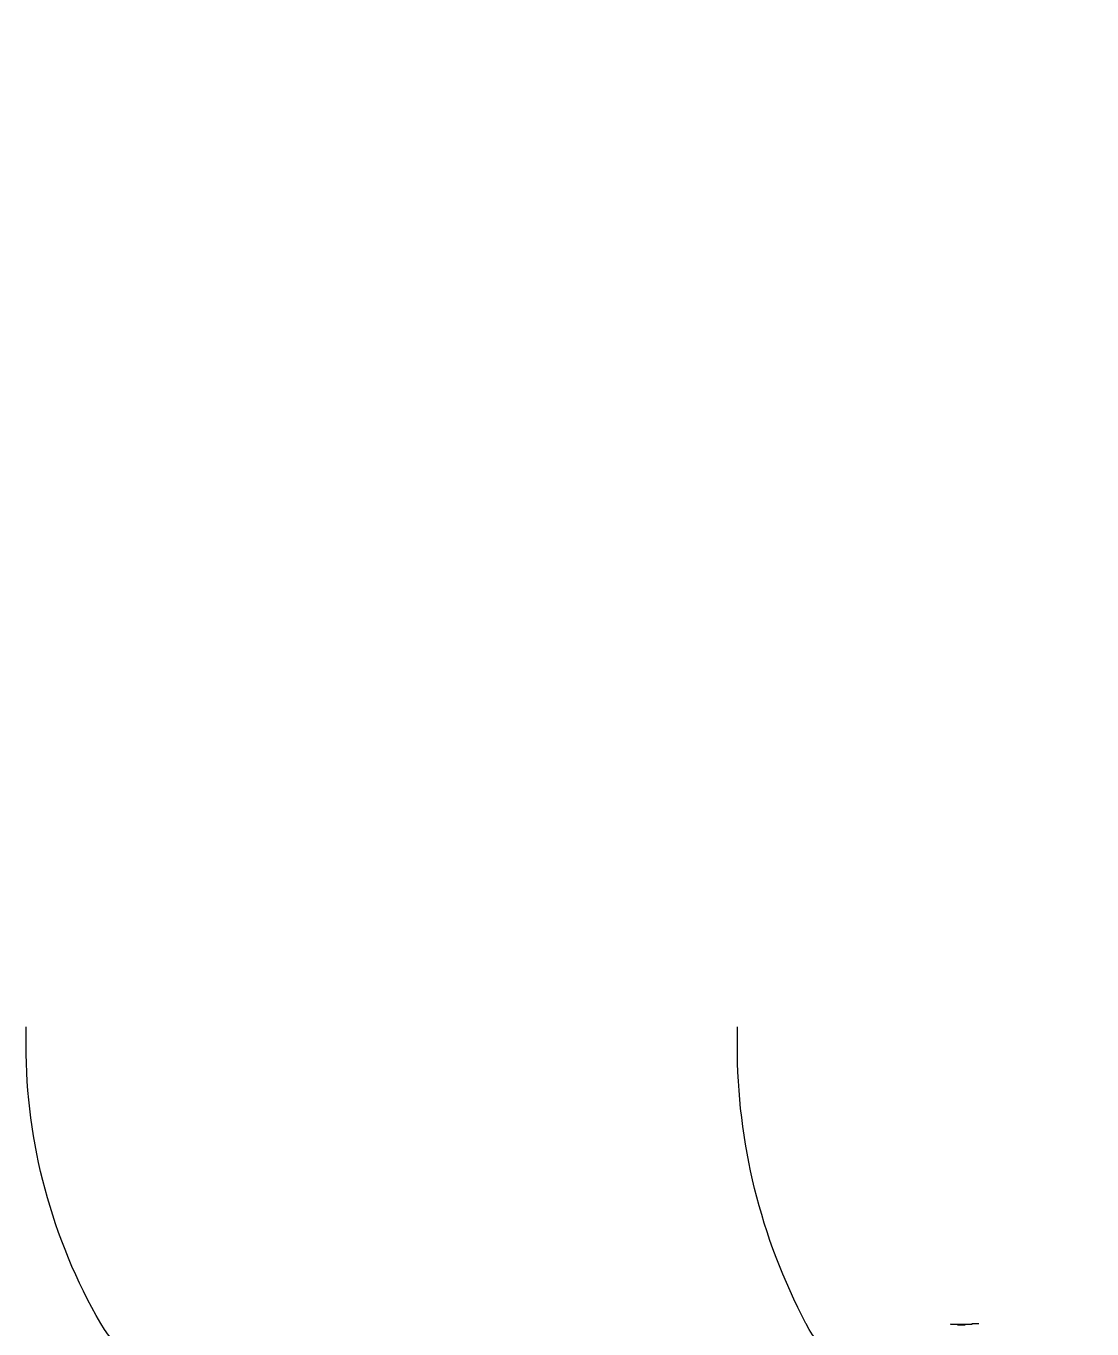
# Model space of a CAD drawing. Header units: millimetres. Extents: x 2698011 to 2856548, y 1019778 to 1210064.
# Drawn here: x 2790326.78 to 2790342.08, y 1123963.64 to 1123982.34 of the extents above; entities that cross this region are included whole.
import ezdxf

# ---------------------------------------------------------------- set-up
doc = ezdxf.new("R2010")
doc.units = ezdxf.units.MM
doc.layers.add('Bloques borde', color=9, linetype='Continuous')
doc.layers.add('Y_ CAJAS', color=9, linetype='Continuous')

# ---------------------------------------------------------------- blocks, each defined once
blk = doc.blocks.new('CO ALURA_  2500 tras 1120 CE ESQ - Inc')
at = {"layer": 'Bloques borde', "linetype": 'Continuous'}
for p, q in [((-0.05173348860006401, -0.0007399999999933), (-0.0517344526311376, -0.0007416697507949)), ((-0.05173348860006401, -0.0007399999999933), (-0.0517344526311376, -0.0007416697507949)), ((-0.0416107983752738, -0.0007399999999933), (-0.0416116830983242, -0.0007416697507807)), ((-0.0416107983752738, -0.0007399999999933), (-0.0416116830983242, -0.0007416697507807)), ((-0.0528062494008452, -0.0047416697507998), (-0.0528062494008452, -0.0049999999999955)), ((-0.0528062494008452, -0.0047416697507998), (-0.0528062494008452, -0.0049999999999955)), ((-0.0425954387200989, -0.0047416697507998), (-0.0425954387200989, -0.0049999999999955)), ((-0.0425954387200989, -0.0047416697507998), (-0.0425954387200989, -0.0049999999999955))]:
    blk.add_line(p, q, dxfattribs=at)
for points in [[(-0.0391300630514593, -0.0007390805341743, 0), (-0.0391300630514593, -0.0007390805341743, 0), (-0.0391300630514593, -0.0007390805341743, 0), (-0.0391300630514593, -0.0007390805341743, 0), (-0.0391300630514593, -0.0007390805341743, 0), (-0.0391300630514593, -0.0007390805341743, 0), (-0.0391300630514593, -0.0007390805341743, 0), (-0.0391300630514593, -0.0007390805341743, 0), (-0.0392300630514626, -0.0007390805341743, 0), (-0.0392300630514626, -0.0007390805341743, 0), (-0.0392300630514626, -0.0007390805341743, 0), (-0.0392300630514626, -0.0007290805341711, 0), (-0.0392300630514626, -0.0007290805341711, 0), (-0.0392300630514626, -0.0007290805341711, 0), (-0.0392300630514626, -0.0007290805341711, 0), (-0.0392300630514626, -0.0007290805341711, 0), (-0.0392300630514626, -0.0007290805341711, 0), (-0.0392300630514626, -0.0007290805341711, 0), (-0.0392300630514626, -0.0007290805341711, 0), (-0.0392300630514626, -0.0007290805341711, 0), (-0.0392300630514626, -0.0007290805341711, 0), (-0.0392300630514626, -0.0007290805341711, 0), (-0.0392300630514626, -0.0007290805341711, 0), (-0.0392300630514626, -0.0007290805341711, 0), (-0.0392300630514626, -0.0007290805341711, 0), (-0.0392300630514626, -0.0007290805341711, 0), (-0.0392300630514626, -0.0007290805341711, 0), (-0.0392300630514626, -0.0007290805341711, 0), (-0.0392300630514626, -0.0007290805341711, 0), (-0.0392300630514626, -0.0007290805341711, 0), (-0.0392300630514626, -0.0007290805341711, 0), (-0.0392300630514626, -0.0007290805341711, 0), (-0.0392300630514626, -0.0007290805341711, 0), (-0.0392300630514626, -0.0007290805341711, 0), (-0.0392300630514626, -0.0007290805341711, 0), (-0.0392300630514626, -0.0007290805341711, 0), (-0.0392300630514626, -0.0007290805341711, 0), (-0.0393300630514659, -0.0007290805341711, 0), (-0.0393300630514659, -0.0007290805341711, 0), (-0.0393300630514659, -0.0007290805341711, 0), (-0.0393300630514659, -0.0007290805341711, 0), (-0.0393300630514659, -0.0007290805341711, 0), (-0.0393300630514659, -0.0007290805341711, 0), (-0.0393300630514659, -0.0007290805341711, 0), (-0.0393300630514659, -0.0007290805341711, 0), (-0.0393300630514659, -0.0007290805341711, 0), (-0.0393300630514659, -0.0007290805341711, 0), (-0.0393300630514659, -0.0007290805341711, 0), (-0.0393300630514659, -0.0007290805341711, 0), (-0.0393300630514659, -0.0007290805341711, 0), (-0.0393300630514659, -0.0007290805341711, 0), (-0.0393300630514659, -0.0007290805341711, 0), (-0.0393300630514659, -0.0007290805341711, 0), (-0.0393300630514659, -0.0007290805341711, 0), (-0.0393300630514659, -0.0007290805341711, 0), (-0.0393300630514659, -0.0007290805341711, 0), (-0.0393300630514659, -0.0007290805341711, 0), (-0.0393300630514659, -0.0007290805341711, 0), (-0.0393300630514659, -0.0007290805341711, 0), (-0.0393300630514659, -0.0007290805341711, 0), (-0.0393300630514659, -0.0007190805341679, 0), (-0.0393300630514659, -0.0007190805341679, 0), (-0.0393300630514659, -0.0007190805341679, 0), (-0.0393300630514659, -0.0007190805341679, 0), (-0.0393300630514659, -0.0007190805341679, 0), (-0.0393300630514659, -0.0007190805341679, 0), (-0.0393300630514659, -0.0007190805341679, 0), (-0.0393300630514659, -0.0007190805341679, 0), (-0.0394300630514692, -0.0007190805341679, 0), (-0.0394300630514692, -0.0007290805341711, 0), (-0.0394300630514692, -0.0007290805341711, 0), (-0.0394300630514692, -0.0007290805341711, 0), (-0.0394300630514692, -0.0007290805341711, 0), (-0.0394300630514692, -0.0007290805341711, 0), (-0.0394300630514692, -0.0007290805341711, 0), (-0.0394300630514692, -0.0007290805341711, 0), (-0.0394300630514692, -0.0007290805341711, 0), (-0.0394300630514692, -0.0007290805341711, 0), (-0.0394300630514692, -0.0007290805341711, 0), (-0.0394300630514692, -0.0007290805341711, 0), (-0.0394300630514692, -0.0007290805341711, 0), (-0.0394300630514692, -0.0007290805341711, 0), (-0.0394300630514692, -0.0007290805341711, 0), (-0.0394300630514692, -0.0007290805341711, 0), (-0.0394300630514692, -0.0007290805341711, 0), (-0.0394300630514692, -0.0007290805341711, 0), (-0.0394300630514692, -0.0007290805341711, 0), (-0.0394300630514692, -0.0007290805341711, 0), (-0.0394300630514692, -0.0007290805341711, 0), (-0.0394300630514692, -0.0007290805341711, 0), (-0.0394300630514692, -0.0007290805341711, 0), (-0.0394300630514692, -0.0007290805341711, 0), (-0.0394300630514692, -0.0007290805341711, 0), (-0.0394300630514692, -0.0007290805341711, 0), (-0.0394300630514692, -0.0007290805341711, 0), (-0.0394300630514692, -0.0007290805341711, 0), (-0.0394300630514692, -0.0007290805341711, 0), (-0.0394300630514692, -0.0007290805341711, 0), (-0.0394300630514692, -0.0007290805341711, 0), (-0.0394300630514692, -0.0007290805341711, 0), (-0.0394300630514692, -0.0007290805341711, 0), (-0.0394300630514692, -0.0007290805341711, 0), (-0.0394300630514692, -0.0007290805341711, 0), (-0.0394300630514692, -0.0007290805341711, 0), (-0.0395300630514726, -0.0007290805341711, 0), (-0.0395300630514726, -0.0007290805341711, 0), (-0.0395300630514726, -0.0007290805341711, 0), (-0.0395300630514726, -0.0007290805341711, 0), (-0.0395300630514726, -0.0007290805341711, 0), (-0.0395300630514726, -0.0007290805341711, 0), (-0.0395300630514726, -0.0007290805341711, 0), (-0.0395300630514726, -0.0007290805341711, 0), (-0.0395300630514726, -0.0007290805341711, 0), (-0.0395300630514726, -0.0007290805341711, 0), (-0.0395300630514726, -0.0007290805341711, 0), (-0.0395300630514726, -0.0007290805341711, 0), (-0.0395300630514726, -0.0007290805341711, 0), (-0.0395300630514726, -0.0007290805341711, 0), (-0.0395300630514726, -0.0007390805341743, 0), (-0.0395300630514726, -0.0007390805341743, 0), (-0.0395300630514726, -0.0007390805341743, 0), (-0.0395300630514726, -0.0007390805341743, 0), (-0.0395300630514726, -0.0007390805341743, 0), (-0.0395300630514726, -0.0007390805341743, 0), (-0.0395300630514726, -0.0007390805341743, 0), (-0.0395300630514726, -0.0007390805341743, 0), (-0.0395300630514726, -0.0007390805341743, 0), (-0.0395300630514726, -0.0007390805341743, 0), (-0.0395300630514726, -0.0007390805341743, 0)], [(-0.0391300630514593, -0.0007390805341743, 0), (-0.0391300630514593, -0.0007390805341743, 0), (-0.0391300630514593, -0.0007390805341743, 0), (-0.0391300630514593, -0.0007390805341743, 0), (-0.0391300630514593, -0.0007390805341743, 0), (-0.0391300630514593, -0.0007390805341743, 0), (-0.0391300630514593, -0.0007390805341743, 0), (-0.0391300630514593, -0.0007390805341743, 0), (-0.0392300630514626, -0.0007390805341743, 0), (-0.0392300630514626, -0.0007390805341743, 0), (-0.0392300630514626, -0.0007390805341743, 0), (-0.0392300630514626, -0.0007290805341711, 0), (-0.0392300630514626, -0.0007290805341711, 0), (-0.0392300630514626, -0.0007290805341711, 0), (-0.0392300630514626, -0.0007290805341711, 0), (-0.0392300630514626, -0.0007290805341711, 0), (-0.0392300630514626, -0.0007290805341711, 0), (-0.0392300630514626, -0.0007290805341711, 0), (-0.0392300630514626, -0.0007290805341711, 0), (-0.0392300630514626, -0.0007290805341711, 0), (-0.0392300630514626, -0.0007290805341711, 0), (-0.0392300630514626, -0.0007290805341711, 0), (-0.0392300630514626, -0.0007290805341711, 0), (-0.0392300630514626, -0.0007290805341711, 0), (-0.0392300630514626, -0.0007290805341711, 0), (-0.0392300630514626, -0.0007290805341711, 0), (-0.0392300630514626, -0.0007290805341711, 0), (-0.0392300630514626, -0.0007290805341711, 0), (-0.0392300630514626, -0.0007290805341711, 0), (-0.0392300630514626, -0.0007290805341711, 0), (-0.0392300630514626, -0.0007290805341711, 0), (-0.0392300630514626, -0.0007290805341711, 0), (-0.0392300630514626, -0.0007290805341711, 0), (-0.0392300630514626, -0.0007290805341711, 0), (-0.0392300630514626, -0.0007290805341711, 0), (-0.0392300630514626, -0.0007290805341711, 0), (-0.0392300630514626, -0.0007290805341711, 0), (-0.0393300630514659, -0.0007290805341711, 0), (-0.0393300630514659, -0.0007290805341711, 0), (-0.0393300630514659, -0.0007290805341711, 0), (-0.0393300630514659, -0.0007290805341711, 0), (-0.0393300630514659, -0.0007290805341711, 0), (-0.0393300630514659, -0.0007290805341711, 0), (-0.0393300630514659, -0.0007290805341711, 0), (-0.0393300630514659, -0.0007290805341711, 0), (-0.0393300630514659, -0.0007290805341711, 0), (-0.0393300630514659, -0.0007290805341711, 0), (-0.0393300630514659, -0.0007290805341711, 0), (-0.0393300630514659, -0.0007290805341711, 0), (-0.0393300630514659, -0.0007290805341711, 0), (-0.0393300630514659, -0.0007290805341711, 0), (-0.0393300630514659, -0.0007290805341711, 0), (-0.0393300630514659, -0.0007290805341711, 0), (-0.0393300630514659, -0.0007290805341711, 0), (-0.0393300630514659, -0.0007290805341711, 0), (-0.0393300630514659, -0.0007290805341711, 0), (-0.0393300630514659, -0.0007290805341711, 0), (-0.0393300630514659, -0.0007290805341711, 0), (-0.0393300630514659, -0.0007290805341711, 0), (-0.0393300630514659, -0.0007290805341711, 0), (-0.0393300630514659, -0.0007190805341679, 0), (-0.0393300630514659, -0.0007190805341679, 0), (-0.0393300630514659, -0.0007190805341679, 0), (-0.0393300630514659, -0.0007190805341679, 0), (-0.0393300630514659, -0.0007190805341679, 0), (-0.0393300630514659, -0.0007190805341679, 0), (-0.0393300630514659, -0.0007190805341679, 0), (-0.0393300630514659, -0.0007190805341679, 0), (-0.0394300630514692, -0.0007190805341679, 0), (-0.0394300630514692, -0.0007290805341711, 0), (-0.0394300630514692, -0.0007290805341711, 0), (-0.0394300630514692, -0.0007290805341711, 0), (-0.0394300630514692, -0.0007290805341711, 0), (-0.0394300630514692, -0.0007290805341711, 0), (-0.0394300630514692, -0.0007290805341711, 0), (-0.0394300630514692, -0.0007290805341711, 0), (-0.0394300630514692, -0.0007290805341711, 0), (-0.0394300630514692, -0.0007290805341711, 0), (-0.0394300630514692, -0.0007290805341711, 0), (-0.0394300630514692, -0.0007290805341711, 0), (-0.0394300630514692, -0.0007290805341711, 0), (-0.0394300630514692, -0.0007290805341711, 0), (-0.0394300630514692, -0.0007290805341711, 0), (-0.0394300630514692, -0.0007290805341711, 0), (-0.0394300630514692, -0.0007290805341711, 0), (-0.0394300630514692, -0.0007290805341711, 0), (-0.0394300630514692, -0.0007290805341711, 0), (-0.0394300630514692, -0.0007290805341711, 0), (-0.0394300630514692, -0.0007290805341711, 0), (-0.0394300630514692, -0.0007290805341711, 0), (-0.0394300630514692, -0.0007290805341711, 0), (-0.0394300630514692, -0.0007290805341711, 0), (-0.0394300630514692, -0.0007290805341711, 0), (-0.0394300630514692, -0.0007290805341711, 0), (-0.0394300630514692, -0.0007290805341711, 0), (-0.0394300630514692, -0.0007290805341711, 0), (-0.0394300630514692, -0.0007290805341711, 0), (-0.0394300630514692, -0.0007290805341711, 0), (-0.0394300630514692, -0.0007290805341711, 0), (-0.0394300630514692, -0.0007290805341711, 0), (-0.0394300630514692, -0.0007290805341711, 0), (-0.0394300630514692, -0.0007290805341711, 0), (-0.0394300630514692, -0.0007290805341711, 0), (-0.0394300630514692, -0.0007290805341711, 0), (-0.0395300630514726, -0.0007290805341711, 0), (-0.0395300630514726, -0.0007290805341711, 0), (-0.0395300630514726, -0.0007290805341711, 0), (-0.0395300630514726, -0.0007290805341711, 0), (-0.0395300630514726, -0.0007290805341711, 0), (-0.0395300630514726, -0.0007290805341711, 0), (-0.0395300630514726, -0.0007290805341711, 0), (-0.0395300630514726, -0.0007290805341711, 0), (-0.0395300630514726, -0.0007290805341711, 0), (-0.0395300630514726, -0.0007290805341711, 0), (-0.0395300630514726, -0.0007290805341711, 0), (-0.0395300630514726, -0.0007290805341711, 0), (-0.0395300630514726, -0.0007290805341711, 0), (-0.0395300630514726, -0.0007290805341711, 0), (-0.0395300630514726, -0.0007390805341743, 0), (-0.0395300630514726, -0.0007390805341743, 0), (-0.0395300630514726, -0.0007390805341743, 0), (-0.0395300630514726, -0.0007390805341743, 0), (-0.0395300630514726, -0.0007390805341743, 0), (-0.0395300630514726, -0.0007390805341743, 0), (-0.0395300630514726, -0.0007390805341743, 0), (-0.0395300630514726, -0.0007390805341743, 0), (-0.0395300630514726, -0.0007390805341743, 0), (-0.0395300630514726, -0.0007390805341743, 0), (-0.0395300630514726, -0.0007390805341743, 0)], [(-0.0391300630514593, -0.0007390805341743, 0), (-0.0391300630514593, -0.0007390805341743, 0), (-0.0391300630514593, -0.0007390805341743, 0), (-0.0391300630514593, -0.0007390805341743, 0), (-0.0391300630514593, -0.0007390805341743, 0), (-0.0391300630514593, -0.0007390805341743, 0), (-0.0391300630514593, -0.0007390805341743, 0), (-0.0392300630514626, -0.0007390805341743, 0), (-0.0392300630514626, -0.0007390805341743, 0), (-0.0392300630514626, -0.0007390805341743, 0), (-0.0392300630514626, -0.0007390805341743, 0), (-0.0392300630514626, -0.0007390805341743, 0), (-0.0392300630514626, -0.0007390805341743, 0), (-0.0392300630514626, -0.0007390805341743, 0), (-0.0392300630514626, -0.0007390805341743, 0), (-0.0392300630514626, -0.0007390805341743, 0), (-0.0392300630514626, -0.0007390805341743, 0), (-0.0392300630514626, -0.0007390805341743, 0), (-0.0392300630514626, -0.0007390805341743, 0), (-0.0392300630514626, -0.0007390805341743, 0), (-0.0392300630514626, -0.0007390805341743, 0), (-0.0392300630514626, -0.0007390805341743, 0), (-0.0392300630514626, -0.0007390805341743, 0), (-0.0392300630514626, -0.0007390805341743, 0), (-0.0392300630514626, -0.0007290805341711, 0), (-0.0392300630514626, -0.0007290805341711, 0), (-0.0392300630514626, -0.0007290805341711, 0), (-0.0392300630514626, -0.0007290805341711, 0), (-0.0392300630514626, -0.0007290805341711, 0), (-0.0392300630514626, -0.0007290805341711, 0), (-0.0392300630514626, -0.0007290805341711, 0), (-0.0392300630514626, -0.0007290805341711, 0), (-0.0392300630514626, -0.0007290805341711, 0), (-0.0392300630514626, -0.0007290805341711, 0), (-0.0392300630514626, -0.0007290805341711, 0), (-0.0392300630514626, -0.0007290805341711, 0), (-0.0393300630514659, -0.0007290805341711, 0), (-0.0393300630514659, -0.0007290805341711, 0), (-0.0393300630514659, -0.0007290805341711, 0), (-0.0393300630514659, -0.0007290805341711, 0), (-0.0393300630514659, -0.0007290805341711, 0), (-0.0393300630514659, -0.0007290805341711, 0), (-0.0393300630514659, -0.0007290805341711, 0), (-0.0393300630514659, -0.0007290805341711, 0), (-0.0393300630514659, -0.0007290805341711, 0), (-0.0393300630514659, -0.0007290805341711, 0), (-0.0393300630514659, -0.0007290805341711, 0), (-0.0393300630514659, -0.0007290805341711, 0), (-0.0393300630514659, -0.0007290805341711, 0), (-0.0393300630514659, -0.0007290805341711, 0), (-0.0393300630514659, -0.0007290805341711, 0), (-0.0393300630514659, -0.0007290805341711, 0), (-0.0393300630514659, -0.0007290805341711, 0), (-0.0393300630514659, -0.0007290805341711, 0), (-0.0393300630514659, -0.0007290805341711, 0), (-0.0393300630514659, -0.0007290805341711, 0), (-0.0393300630514659, -0.0007290805341711, 0), (-0.0393300630514659, -0.0007290805341711, 0), (-0.0393300630514659, -0.0007290805341711, 0), (-0.0393300630514659, -0.0007290805341711, 0), (-0.0393300630514659, -0.0007290805341711, 0), (-0.0393300630514659, -0.0007290805341711, 0), (-0.0393300630514659, -0.0007290805341711, 0), (-0.0393300630514659, -0.0007290805341711, 0), (-0.0393300630514659, -0.0007290805341711, 0), (-0.0393300630514659, -0.0007290805341711, 0), (-0.0393300630514659, -0.0007290805341711, 0), (-0.0394300630514692, -0.0007290805341711, 0), (-0.0394300630514692, -0.0007290805341711, 0), (-0.0394300630514692, -0.0007290805341711, 0), (-0.0394300630514692, -0.0007290805341711, 0), (-0.0394300630514692, -0.0007290805341711, 0), (-0.0394300630514692, -0.0007290805341711, 0), (-0.0394300630514692, -0.0007290805341711, 0), (-0.0394300630514692, -0.0007290805341711, 0), (-0.0394300630514692, -0.0007290805341711, 0), (-0.0394300630514692, -0.0007290805341711, 0), (-0.0394300630514692, -0.0007290805341711, 0), (-0.0394300630514692, -0.0007290805341711, 0), (-0.0394300630514692, -0.0007290805341711, 0), (-0.0394300630514692, -0.0007290805341711, 0), (-0.0394300630514692, -0.0007290805341711, 0), (-0.0394300630514692, -0.0007290805341711, 0), (-0.0394300630514692, -0.0007290805341711, 0), (-0.0394300630514692, -0.0007290805341711, 0), (-0.0394300630514692, -0.0007290805341711, 0), (-0.0394300630514692, -0.0007290805341711, 0), (-0.0394300630514692, -0.0007290805341711, 0), (-0.0394300630514692, -0.0007290805341711, 0), (-0.0394300630514692, -0.0007290805341711, 0), (-0.0394300630514692, -0.0007290805341711, 0), (-0.0394300630514692, -0.0007290805341711, 0), (-0.0394300630514692, -0.0007290805341711, 0), (-0.0394300630514692, -0.0007290805341711, 0), (-0.0394300630514692, -0.0007290805341711, 0), (-0.0394300630514692, -0.0007290805341711, 0), (-0.0394300630514692, -0.0007290805341711, 0), (-0.0394300630514692, -0.0007290805341711, 0), (-0.0394300630514692, -0.0007290805341711, 0), (-0.0394300630514692, -0.0007290805341711, 0), (-0.0394300630514692, -0.0007290805341711, 0), (-0.0394300630514692, -0.0007290805341711, 0), (-0.0394300630514692, -0.0007290805341711, 0), (-0.0395300630514726, -0.0007290805341711, 0), (-0.0395300630514726, -0.0007290805341711, 0), (-0.0395300630514726, -0.0007390805341743, 0), (-0.0395300630514726, -0.0007390805341743, 0), (-0.0395300630514726, -0.0007390805341743, 0), (-0.0395300630514726, -0.0007390805341743, 0), (-0.0395300630514726, -0.0007390805341743, 0), (-0.0395300630514726, -0.0007390805341743, 0), (-0.0395300630514726, -0.0007390805341743, 0), (-0.0395300630514726, -0.0007390805341743, 0), (-0.0395300630514726, -0.0007390805341743, 0), (-0.0395300630514726, -0.0007390805341743, 0), (-0.0395300630514726, -0.0007390805341743, 0), (-0.0395300630514726, -0.0007390805341743, 0), (-0.0395300630514726, -0.0007390805341743, 0), (-0.0395300630514726, -0.0007390805341743, 0), (-0.0395300630514726, -0.0007390805341743, 0), (-0.0395300630514726, -0.0007390805341743, 0), (-0.0395300630514726, -0.0007390805341743, 0), (-0.0395300630514726, -0.0007390805341743, 0), (-0.0395300630514726, -0.0007390805341743, 0), (-0.0395300630514726, -0.0007390805341743, 0), (-0.0395300630514726, -0.0007390805341743, 0), (-0.0395300630514726, -0.0007390805341743, 0), (-0.0395300630514726, -0.0007390805341743, 0), (-0.0395300630514726, -0.0007390805341743, 0)], [(-0.0391300630514593, -0.0007390805341743, 0), (-0.0391300630514593, -0.0007390805341743, 0), (-0.0391300630514593, -0.0007390805341743, 0), (-0.0391300630514593, -0.0007390805341743, 0), (-0.0391300630514593, -0.0007390805341743, 0), (-0.0391300630514593, -0.0007390805341743, 0), (-0.0391300630514593, -0.0007390805341743, 0), (-0.0392300630514626, -0.0007390805341743, 0), (-0.0392300630514626, -0.0007390805341743, 0), (-0.0392300630514626, -0.0007390805341743, 0), (-0.0392300630514626, -0.0007390805341743, 0), (-0.0392300630514626, -0.0007390805341743, 0), (-0.0392300630514626, -0.0007390805341743, 0), (-0.0392300630514626, -0.0007390805341743, 0), (-0.0392300630514626, -0.0007390805341743, 0), (-0.0392300630514626, -0.0007390805341743, 0), (-0.0392300630514626, -0.0007390805341743, 0), (-0.0392300630514626, -0.0007390805341743, 0), (-0.0392300630514626, -0.0007390805341743, 0), (-0.0392300630514626, -0.0007390805341743, 0), (-0.0392300630514626, -0.0007390805341743, 0), (-0.0392300630514626, -0.0007390805341743, 0), (-0.0392300630514626, -0.0007390805341743, 0), (-0.0392300630514626, -0.0007390805341743, 0), (-0.0392300630514626, -0.0007290805341711, 0), (-0.0392300630514626, -0.0007290805341711, 0), (-0.0392300630514626, -0.0007290805341711, 0), (-0.0392300630514626, -0.0007290805341711, 0), (-0.0392300630514626, -0.0007290805341711, 0), (-0.0392300630514626, -0.0007290805341711, 0), (-0.0392300630514626, -0.0007290805341711, 0), (-0.0392300630514626, -0.0007290805341711, 0), (-0.0392300630514626, -0.0007290805341711, 0), (-0.0392300630514626, -0.0007290805341711, 0), (-0.0392300630514626, -0.0007290805341711, 0), (-0.0392300630514626, -0.0007290805341711, 0), (-0.0393300630514659, -0.0007290805341711, 0), (-0.0393300630514659, -0.0007290805341711, 0), (-0.0393300630514659, -0.0007290805341711, 0), (-0.0393300630514659, -0.0007290805341711, 0), (-0.0393300630514659, -0.0007290805341711, 0), (-0.0393300630514659, -0.0007290805341711, 0), (-0.0393300630514659, -0.0007290805341711, 0), (-0.0393300630514659, -0.0007290805341711, 0), (-0.0393300630514659, -0.0007290805341711, 0), (-0.0393300630514659, -0.0007290805341711, 0), (-0.0393300630514659, -0.0007290805341711, 0), (-0.0393300630514659, -0.0007290805341711, 0), (-0.0393300630514659, -0.0007290805341711, 0), (-0.0393300630514659, -0.0007290805341711, 0), (-0.0393300630514659, -0.0007290805341711, 0), (-0.0393300630514659, -0.0007290805341711, 0), (-0.0393300630514659, -0.0007290805341711, 0), (-0.0393300630514659, -0.0007290805341711, 0), (-0.0393300630514659, -0.0007290805341711, 0), (-0.0393300630514659, -0.0007290805341711, 0), (-0.0393300630514659, -0.0007290805341711, 0), (-0.0393300630514659, -0.0007290805341711, 0), (-0.0393300630514659, -0.0007290805341711, 0), (-0.0393300630514659, -0.0007290805341711, 0), (-0.0393300630514659, -0.0007290805341711, 0), (-0.0393300630514659, -0.0007290805341711, 0), (-0.0393300630514659, -0.0007290805341711, 0), (-0.0393300630514659, -0.0007290805341711, 0), (-0.0393300630514659, -0.0007290805341711, 0), (-0.0393300630514659, -0.0007290805341711, 0), (-0.0393300630514659, -0.0007290805341711, 0), (-0.0394300630514692, -0.0007290805341711, 0), (-0.0394300630514692, -0.0007290805341711, 0), (-0.0394300630514692, -0.0007290805341711, 0), (-0.0394300630514692, -0.0007290805341711, 0), (-0.0394300630514692, -0.0007290805341711, 0), (-0.0394300630514692, -0.0007290805341711, 0), (-0.0394300630514692, -0.0007290805341711, 0), (-0.0394300630514692, -0.0007290805341711, 0), (-0.0394300630514692, -0.0007290805341711, 0), (-0.0394300630514692, -0.0007290805341711, 0), (-0.0394300630514692, -0.0007290805341711, 0), (-0.0394300630514692, -0.0007290805341711, 0), (-0.0394300630514692, -0.0007290805341711, 0), (-0.0394300630514692, -0.0007290805341711, 0), (-0.0394300630514692, -0.0007290805341711, 0), (-0.0394300630514692, -0.0007290805341711, 0), (-0.0394300630514692, -0.0007290805341711, 0), (-0.0394300630514692, -0.0007290805341711, 0), (-0.0394300630514692, -0.0007290805341711, 0), (-0.0394300630514692, -0.0007290805341711, 0), (-0.0394300630514692, -0.0007290805341711, 0), (-0.0394300630514692, -0.0007290805341711, 0), (-0.0394300630514692, -0.0007290805341711, 0), (-0.0394300630514692, -0.0007290805341711, 0), (-0.0394300630514692, -0.0007290805341711, 0), (-0.0394300630514692, -0.0007290805341711, 0), (-0.0394300630514692, -0.0007290805341711, 0), (-0.0394300630514692, -0.0007290805341711, 0), (-0.0394300630514692, -0.0007290805341711, 0), (-0.0394300630514692, -0.0007290805341711, 0), (-0.0394300630514692, -0.0007290805341711, 0), (-0.0394300630514692, -0.0007290805341711, 0), (-0.0394300630514692, -0.0007290805341711, 0), (-0.0394300630514692, -0.0007290805341711, 0), (-0.0394300630514692, -0.0007290805341711, 0), (-0.0394300630514692, -0.0007290805341711, 0), (-0.0395300630514726, -0.0007290805341711, 0), (-0.0395300630514726, -0.0007290805341711, 0), (-0.0395300630514726, -0.0007390805341743, 0), (-0.0395300630514726, -0.0007390805341743, 0), (-0.0395300630514726, -0.0007390805341743, 0), (-0.0395300630514726, -0.0007390805341743, 0), (-0.0395300630514726, -0.0007390805341743, 0), (-0.0395300630514726, -0.0007390805341743, 0), (-0.0395300630514726, -0.0007390805341743, 0), (-0.0395300630514726, -0.0007390805341743, 0), (-0.0395300630514726, -0.0007390805341743, 0), (-0.0395300630514726, -0.0007390805341743, 0), (-0.0395300630514726, -0.0007390805341743, 0), (-0.0395300630514726, -0.0007390805341743, 0), (-0.0395300630514726, -0.0007390805341743, 0), (-0.0395300630514726, -0.0007390805341743, 0), (-0.0395300630514726, -0.0007390805341743, 0), (-0.0395300630514726, -0.0007390805341743, 0), (-0.0395300630514726, -0.0007390805341743, 0), (-0.0395300630514726, -0.0007390805341743, 0), (-0.0395300630514726, -0.0007390805341743, 0), (-0.0395300630514726, -0.0007390805341743, 0), (-0.0395300630514726, -0.0007390805341743, 0), (-0.0395300630514726, -0.0007390805341743, 0), (-0.0395300630514726, -0.0007390805341743, 0), (-0.0395300630514726, -0.0007390805341743, 0)]]:
    blk.add_polyline3d(points, dxfattribs=at)
for centre, radius, start, end in [((-0.0504517710024572, -0.0014799999999866), 0.0014799999999999, 90, 149.9999999997733), ((-0.0504517710024572, -0.0014799999999866), 0.0014799999999999, 90, 149.9999999997733), ((-0.0404068625379068, -0.0013488416664842), 0.0013491292285407, 91.18299893228611, 153.1738474395904), ((-0.0404068625379068, -0.0013488416664842), 0.0013491292285407, 91.18299893228611, 153.1738474395904), ((-0.0448062494008639, -0.0047416697507998), 0.0079999999999998, 149.9999999997733, 180), ((-0.0448062494008639, -0.0047416697507998), 0.0079999999999998, 149.9999999997733, 180), ((-0.0340507098935632, -0.0047221791152481), 0.0085447510557034, 152.2352302903508, 180.1306921776591), ((-0.0340507098935632, -0.0047221791152481), 0.0085447510557034, 152.2352302903508, 180.1306921776591)]:
    blk.add_arc(centre, radius, start, end, dxfattribs=at)

msp = doc.modelspace()

# ---------------------------------------------------------------- block references
at = {"layer": 'Y_ CAJAS', "xscale": -1000, "yscale": 1000, "zscale": 1000, "rotation": 179.9977225467084}
msp.add_blockref('CO ALURA_  2500 tras 1120 CE ESQ - Inc', (2790379.588882704, 1123962.969316308, -0.3880036102033024), dxfattribs=at)

doc.saveas('drawing.dxf')
